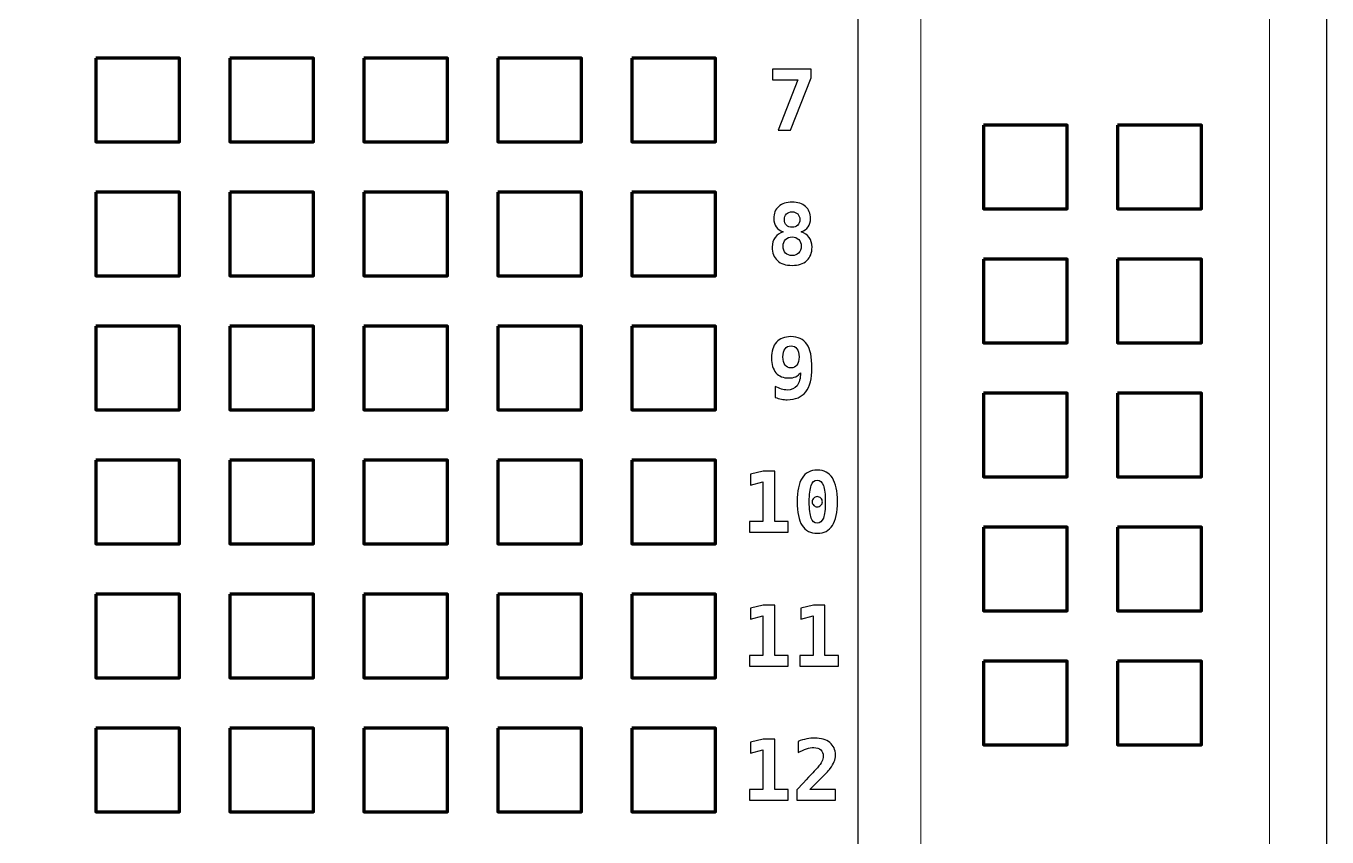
# Model space of a CAD drawing. Header units: centimetres. Extents: x -16.4 to -4.5, y -20.8 to -8.9.
# Drawn here: x -10.331 to -7.865, y -14.398 to -12.86 of the extents above; entities that cross this region are included whole.
import ezdxf

# ---------------------------------------------------------------- set-up
doc = ezdxf.new("R2010")
doc.units = ezdxf.units.CM
doc.header["$MEASUREMENT"] = 0
doc.layers.add('Layer 1', color=7, linetype='Continuous')

msp = doc.modelspace()

# ---------------------------------------------------------------- linework, layer by layer
at = {"layer": 'Layer 1', "color": 250, "lineweight": 5}
msp.add_open_spline([(-12.24632, -10.9682), (-12.24632, -10.9682), (-8.75382, -10.9682), (-8.75382, -10.9682), (-8.75382, -10.9682), (-8.75382, -10.9682), (-8.75382, -19.3502), (-8.75382, -19.3502), (-8.75382, -19.3502), (-8.75382, -19.3502), (-12.24632, -19.3502), (-12.24632, -19.3502), (-12.24632, -19.3502), (-12.24632, -19.3502), (-12.24632, -10.9682), (-12.24632, -10.9682)], degree=3, knots=[0, 0, 0, 0, 0.25, 0.25, 0.25, 0.25, 0.5, 0.5, 0.5, 0.5, 0.75, 0.75, 0.75, 0.75, 1, 1, 1, 1], dxfattribs=at)
at = {"layer": 'Layer 1', "color": 250, "lineweight": 25}
msp.add_open_spline([(-8.75386, -10.9682), (-8.75386, -10.9682), (-7.86486, -10.9682), (-7.86486, -10.9682), (-7.86486, -10.9682), (-7.86486, -10.9682), (-7.86486, -19.3502), (-7.86486, -19.3502), (-7.86486, -19.3502), (-7.86486, -19.3502), (-8.75386, -19.3502), (-8.75386, -19.3502), (-8.75386, -19.3502), (-8.75386, -19.3502), (-8.75386, -10.9682), (-8.75386, -10.9682)], degree=3, knots=[0, 0, 0, 0, 0.25, 0.25, 0.25, 0.25, 0.5, 0.5, 0.5, 0.5, 0.75, 0.75, 0.75, 0.75, 1, 1, 1, 1], dxfattribs=at)
at = {"layer": 'Layer 1', "color": 1, "lineweight": 20}
msp.add_open_spline([(-8.63448, -11.39342), (-8.63448, -11.39342), (-8.63448, -18.92579), (-8.63448, -18.92579)], degree=3, dxfattribs=at)
at = {"layer": 'Layer 1', "color": 186, "lineweight": 20}
msp.add_open_spline([(-7.97408, -11.39342), (-7.97408, -11.39342), (-7.97408, -18.92579), (-7.97408, -18.92579)], degree=3, dxfattribs=at)
at = {"layer": 'Layer 1', "color": 250, "lineweight": 158}
for points in [[(-10.19844, -12.92123), (-10.19844, -12.92123), (-10.03969, -12.92123), (-10.03969, -12.92123), (-10.03969, -12.92123), (-10.03969, -12.92123), (-10.03969, -13.07998), (-10.03969, -13.07998), (-10.03969, -13.07998), (-10.03969, -13.07998), (-10.19844, -13.07998), (-10.19844, -13.07998), (-10.19844, -13.07998), (-10.19844, -13.07998), (-10.19844, -12.92123), (-10.19844, -12.92123)], [(-9.94444, -12.92123), (-9.94444, -12.92123), (-9.78569, -12.92123), (-9.78569, -12.92123), (-9.78569, -12.92123), (-9.78569, -12.92123), (-9.78569, -13.07998), (-9.78569, -13.07998), (-9.78569, -13.07998), (-9.78569, -13.07998), (-9.94444, -13.07998), (-9.94444, -13.07998), (-9.94444, -13.07998), (-9.94444, -13.07998), (-9.94444, -12.92123), (-9.94444, -12.92123)], [(-9.69044, -12.92123), (-9.69044, -12.92123), (-9.53169, -12.92123), (-9.53169, -12.92123), (-9.53169, -12.92123), (-9.53169, -12.92123), (-9.53169, -13.07998), (-9.53169, -13.07998), (-9.53169, -13.07998), (-9.53169, -13.07998), (-9.69044, -13.07998), (-9.69044, -13.07998), (-9.69044, -13.07998), (-9.69044, -13.07998), (-9.69044, -12.92123), (-9.69044, -12.92123)], [(-9.43644, -12.92123), (-9.43644, -12.92123), (-9.27769, -12.92123), (-9.27769, -12.92123), (-9.27769, -12.92123), (-9.27769, -12.92123), (-9.27769, -13.07998), (-9.27769, -13.07998), (-9.27769, -13.07998), (-9.27769, -13.07998), (-9.43644, -13.07998), (-9.43644, -13.07998), (-9.43644, -13.07998), (-9.43644, -13.07998), (-9.43644, -12.92123), (-9.43644, -12.92123)], [(-9.18244, -12.92123), (-9.18244, -12.92123), (-9.02369, -12.92123), (-9.02369, -12.92123), (-9.02369, -12.92123), (-9.02369, -12.92123), (-9.02369, -13.07998), (-9.02369, -13.07998), (-9.02369, -13.07998), (-9.02369, -13.07998), (-9.18244, -13.07998), (-9.18244, -13.07998), (-9.18244, -13.07998), (-9.18244, -13.07998), (-9.18244, -12.92123), (-9.18244, -12.92123)], [(-8.51573, -13.04823), (-8.51573, -13.04823), (-8.35698, -13.04823), (-8.35698, -13.04823), (-8.35698, -13.04823), (-8.35698, -13.04823), (-8.35698, -13.20698), (-8.35698, -13.20698), (-8.35698, -13.20698), (-8.35698, -13.20698), (-8.51573, -13.20698), (-8.51573, -13.20698), (-8.51573, -13.20698), (-8.51573, -13.20698), (-8.51573, -13.04823), (-8.51573, -13.04823)], [(-8.26173, -13.04823), (-8.26173, -13.04823), (-8.10298, -13.04823), (-8.10298, -13.04823), (-8.10298, -13.04823), (-8.10298, -13.04823), (-8.10298, -13.20698), (-8.10298, -13.20698), (-8.10298, -13.20698), (-8.10298, -13.20698), (-8.26173, -13.20698), (-8.26173, -13.20698), (-8.26173, -13.20698), (-8.26173, -13.20698), (-8.26173, -13.04823), (-8.26173, -13.04823)], [(-10.19844, -13.17523), (-10.19844, -13.17523), (-10.03969, -13.17523), (-10.03969, -13.17523), (-10.03969, -13.17523), (-10.03969, -13.17523), (-10.03969, -13.33398), (-10.03969, -13.33398), (-10.03969, -13.33398), (-10.03969, -13.33398), (-10.19844, -13.33398), (-10.19844, -13.33398), (-10.19844, -13.33398), (-10.19844, -13.33398), (-10.19844, -13.17523), (-10.19844, -13.17523)], [(-9.94444, -13.17523), (-9.94444, -13.17523), (-9.78569, -13.17523), (-9.78569, -13.17523), (-9.78569, -13.17523), (-9.78569, -13.17523), (-9.78569, -13.33398), (-9.78569, -13.33398), (-9.78569, -13.33398), (-9.78569, -13.33398), (-9.94444, -13.33398), (-9.94444, -13.33398), (-9.94444, -13.33398), (-9.94444, -13.33398), (-9.94444, -13.17523), (-9.94444, -13.17523)], [(-9.69044, -13.17523), (-9.69044, -13.17523), (-9.53169, -13.17523), (-9.53169, -13.17523), (-9.53169, -13.17523), (-9.53169, -13.17523), (-9.53169, -13.33398), (-9.53169, -13.33398), (-9.53169, -13.33398), (-9.53169, -13.33398), (-9.69044, -13.33398), (-9.69044, -13.33398), (-9.69044, -13.33398), (-9.69044, -13.33398), (-9.69044, -13.17523), (-9.69044, -13.17523)], [(-9.43644, -13.17523), (-9.43644, -13.17523), (-9.27769, -13.17523), (-9.27769, -13.17523), (-9.27769, -13.17523), (-9.27769, -13.17523), (-9.27769, -13.33398), (-9.27769, -13.33398), (-9.27769, -13.33398), (-9.27769, -13.33398), (-9.43644, -13.33398), (-9.43644, -13.33398), (-9.43644, -13.33398), (-9.43644, -13.33398), (-9.43644, -13.17523), (-9.43644, -13.17523)], [(-9.18244, -13.17523), (-9.18244, -13.17523), (-9.02369, -13.17523), (-9.02369, -13.17523), (-9.02369, -13.17523), (-9.02369, -13.17523), (-9.02369, -13.33398), (-9.02369, -13.33398), (-9.02369, -13.33398), (-9.02369, -13.33398), (-9.18244, -13.33398), (-9.18244, -13.33398), (-9.18244, -13.33398), (-9.18244, -13.33398), (-9.18244, -13.17523), (-9.18244, -13.17523)], [(-8.51573, -13.30223), (-8.51573, -13.30223), (-8.35698, -13.30223), (-8.35698, -13.30223), (-8.35698, -13.30223), (-8.35698, -13.30223), (-8.35698, -13.46098), (-8.35698, -13.46098), (-8.35698, -13.46098), (-8.35698, -13.46098), (-8.51573, -13.46098), (-8.51573, -13.46098), (-8.51573, -13.46098), (-8.51573, -13.46098), (-8.51573, -13.30223), (-8.51573, -13.30223)], [(-8.26173, -13.30223), (-8.26173, -13.30223), (-8.10298, -13.30223), (-8.10298, -13.30223), (-8.10298, -13.30223), (-8.10298, -13.30223), (-8.10298, -13.46098), (-8.10298, -13.46098), (-8.10298, -13.46098), (-8.10298, -13.46098), (-8.26173, -13.46098), (-8.26173, -13.46098), (-8.26173, -13.46098), (-8.26173, -13.46098), (-8.26173, -13.30223), (-8.26173, -13.30223)], [(-10.19844, -13.42923), (-10.19844, -13.42923), (-10.03969, -13.42923), (-10.03969, -13.42923), (-10.03969, -13.42923), (-10.03969, -13.42923), (-10.03969, -13.58798), (-10.03969, -13.58798), (-10.03969, -13.58798), (-10.03969, -13.58798), (-10.19844, -13.58798), (-10.19844, -13.58798), (-10.19844, -13.58798), (-10.19844, -13.58798), (-10.19844, -13.42923), (-10.19844, -13.42923)], [(-9.94444, -13.42923), (-9.94444, -13.42923), (-9.78569, -13.42923), (-9.78569, -13.42923), (-9.78569, -13.42923), (-9.78569, -13.42923), (-9.78569, -13.58798), (-9.78569, -13.58798), (-9.78569, -13.58798), (-9.78569, -13.58798), (-9.94444, -13.58798), (-9.94444, -13.58798), (-9.94444, -13.58798), (-9.94444, -13.58798), (-9.94444, -13.42923), (-9.94444, -13.42923)], [(-9.69044, -13.42923), (-9.69044, -13.42923), (-9.53169, -13.42923), (-9.53169, -13.42923), (-9.53169, -13.42923), (-9.53169, -13.42923), (-9.53169, -13.58798), (-9.53169, -13.58798), (-9.53169, -13.58798), (-9.53169, -13.58798), (-9.69044, -13.58798), (-9.69044, -13.58798), (-9.69044, -13.58798), (-9.69044, -13.58798), (-9.69044, -13.42923), (-9.69044, -13.42923)], [(-9.43644, -13.42923), (-9.43644, -13.42923), (-9.27769, -13.42923), (-9.27769, -13.42923), (-9.27769, -13.42923), (-9.27769, -13.42923), (-9.27769, -13.58798), (-9.27769, -13.58798), (-9.27769, -13.58798), (-9.27769, -13.58798), (-9.43644, -13.58798), (-9.43644, -13.58798), (-9.43644, -13.58798), (-9.43644, -13.58798), (-9.43644, -13.42923), (-9.43644, -13.42923)], [(-9.18244, -13.42923), (-9.18244, -13.42923), (-9.02369, -13.42923), (-9.02369, -13.42923), (-9.02369, -13.42923), (-9.02369, -13.42923), (-9.02369, -13.58798), (-9.02369, -13.58798), (-9.02369, -13.58798), (-9.02369, -13.58798), (-9.18244, -13.58798), (-9.18244, -13.58798), (-9.18244, -13.58798), (-9.18244, -13.58798), (-9.18244, -13.42923), (-9.18244, -13.42923)], [(-8.51573, -13.55623), (-8.51573, -13.55623), (-8.35698, -13.55623), (-8.35698, -13.55623), (-8.35698, -13.55623), (-8.35698, -13.55623), (-8.35698, -13.71498), (-8.35698, -13.71498), (-8.35698, -13.71498), (-8.35698, -13.71498), (-8.51573, -13.71498), (-8.51573, -13.71498), (-8.51573, -13.71498), (-8.51573, -13.71498), (-8.51573, -13.55623), (-8.51573, -13.55623)], [(-8.26173, -13.55623), (-8.26173, -13.55623), (-8.10298, -13.55623), (-8.10298, -13.55623), (-8.10298, -13.55623), (-8.10298, -13.55623), (-8.10298, -13.71498), (-8.10298, -13.71498), (-8.10298, -13.71498), (-8.10298, -13.71498), (-8.26173, -13.71498), (-8.26173, -13.71498), (-8.26173, -13.71498), (-8.26173, -13.71498), (-8.26173, -13.55623), (-8.26173, -13.55623)], [(-10.19844, -13.68323), (-10.19844, -13.68323), (-10.03969, -13.68323), (-10.03969, -13.68323), (-10.03969, -13.68323), (-10.03969, -13.68323), (-10.03969, -13.84198), (-10.03969, -13.84198), (-10.03969, -13.84198), (-10.03969, -13.84198), (-10.19844, -13.84198), (-10.19844, -13.84198), (-10.19844, -13.84198), (-10.19844, -13.84198), (-10.19844, -13.68323), (-10.19844, -13.68323)], [(-9.94444, -13.68323), (-9.94444, -13.68323), (-9.78569, -13.68323), (-9.78569, -13.68323), (-9.78569, -13.68323), (-9.78569, -13.68323), (-9.78569, -13.84198), (-9.78569, -13.84198), (-9.78569, -13.84198), (-9.78569, -13.84198), (-9.94444, -13.84198), (-9.94444, -13.84198), (-9.94444, -13.84198), (-9.94444, -13.84198), (-9.94444, -13.68323), (-9.94444, -13.68323)], [(-9.69044, -13.68323), (-9.69044, -13.68323), (-9.53169, -13.68323), (-9.53169, -13.68323), (-9.53169, -13.68323), (-9.53169, -13.68323), (-9.53169, -13.84198), (-9.53169, -13.84198), (-9.53169, -13.84198), (-9.53169, -13.84198), (-9.69044, -13.84198), (-9.69044, -13.84198), (-9.69044, -13.84198), (-9.69044, -13.84198), (-9.69044, -13.68323), (-9.69044, -13.68323)], [(-9.43644, -13.68323), (-9.43644, -13.68323), (-9.27769, -13.68323), (-9.27769, -13.68323), (-9.27769, -13.68323), (-9.27769, -13.68323), (-9.27769, -13.84198), (-9.27769, -13.84198), (-9.27769, -13.84198), (-9.27769, -13.84198), (-9.43644, -13.84198), (-9.43644, -13.84198), (-9.43644, -13.84198), (-9.43644, -13.84198), (-9.43644, -13.68323), (-9.43644, -13.68323)], [(-9.18244, -13.68323), (-9.18244, -13.68323), (-9.02369, -13.68323), (-9.02369, -13.68323), (-9.02369, -13.68323), (-9.02369, -13.68323), (-9.02369, -13.84198), (-9.02369, -13.84198), (-9.02369, -13.84198), (-9.02369, -13.84198), (-9.18244, -13.84198), (-9.18244, -13.84198), (-9.18244, -13.84198), (-9.18244, -13.84198), (-9.18244, -13.68323), (-9.18244, -13.68323)], [(-8.51573, -13.81023), (-8.51573, -13.81023), (-8.35698, -13.81023), (-8.35698, -13.81023), (-8.35698, -13.81023), (-8.35698, -13.81023), (-8.35698, -13.96898), (-8.35698, -13.96898), (-8.35698, -13.96898), (-8.35698, -13.96898), (-8.51573, -13.96898), (-8.51573, -13.96898), (-8.51573, -13.96898), (-8.51573, -13.96898), (-8.51573, -13.81023), (-8.51573, -13.81023)], [(-8.26173, -13.81023), (-8.26173, -13.81023), (-8.10298, -13.81023), (-8.10298, -13.81023), (-8.10298, -13.81023), (-8.10298, -13.81023), (-8.10298, -13.96898), (-8.10298, -13.96898), (-8.10298, -13.96898), (-8.10298, -13.96898), (-8.26173, -13.96898), (-8.26173, -13.96898), (-8.26173, -13.96898), (-8.26173, -13.96898), (-8.26173, -13.81023), (-8.26173, -13.81023)], [(-10.19844, -13.93723), (-10.19844, -13.93723), (-10.03969, -13.93723), (-10.03969, -13.93723), (-10.03969, -13.93723), (-10.03969, -13.93723), (-10.03969, -14.09598), (-10.03969, -14.09598), (-10.03969, -14.09598), (-10.03969, -14.09598), (-10.19844, -14.09598), (-10.19844, -14.09598), (-10.19844, -14.09598), (-10.19844, -14.09598), (-10.19844, -13.93723), (-10.19844, -13.93723)], [(-9.94444, -13.93723), (-9.94444, -13.93723), (-9.78569, -13.93723), (-9.78569, -13.93723), (-9.78569, -13.93723), (-9.78569, -13.93723), (-9.78569, -14.09598), (-9.78569, -14.09598), (-9.78569, -14.09598), (-9.78569, -14.09598), (-9.94444, -14.09598), (-9.94444, -14.09598), (-9.94444, -14.09598), (-9.94444, -14.09598), (-9.94444, -13.93723), (-9.94444, -13.93723)], [(-9.69044, -13.93723), (-9.69044, -13.93723), (-9.53169, -13.93723), (-9.53169, -13.93723), (-9.53169, -13.93723), (-9.53169, -13.93723), (-9.53169, -14.09598), (-9.53169, -14.09598), (-9.53169, -14.09598), (-9.53169, -14.09598), (-9.69044, -14.09598), (-9.69044, -14.09598), (-9.69044, -14.09598), (-9.69044, -14.09598), (-9.69044, -13.93723), (-9.69044, -13.93723)], [(-9.43644, -13.93723), (-9.43644, -13.93723), (-9.27769, -13.93723), (-9.27769, -13.93723), (-9.27769, -13.93723), (-9.27769, -13.93723), (-9.27769, -14.09598), (-9.27769, -14.09598), (-9.27769, -14.09598), (-9.27769, -14.09598), (-9.43644, -14.09598), (-9.43644, -14.09598), (-9.43644, -14.09598), (-9.43644, -14.09598), (-9.43644, -13.93723), (-9.43644, -13.93723)], [(-9.18244, -13.93723), (-9.18244, -13.93723), (-9.02369, -13.93723), (-9.02369, -13.93723), (-9.02369, -13.93723), (-9.02369, -13.93723), (-9.02369, -14.09598), (-9.02369, -14.09598), (-9.02369, -14.09598), (-9.02369, -14.09598), (-9.18244, -14.09598), (-9.18244, -14.09598), (-9.18244, -14.09598), (-9.18244, -14.09598), (-9.18244, -13.93723), (-9.18244, -13.93723)], [(-8.51573, -14.06423), (-8.51573, -14.06423), (-8.35698, -14.06423), (-8.35698, -14.06423), (-8.35698, -14.06423), (-8.35698, -14.06423), (-8.35698, -14.22298), (-8.35698, -14.22298), (-8.35698, -14.22298), (-8.35698, -14.22298), (-8.51573, -14.22298), (-8.51573, -14.22298), (-8.51573, -14.22298), (-8.51573, -14.22298), (-8.51573, -14.06423), (-8.51573, -14.06423)], [(-8.26173, -14.06423), (-8.26173, -14.06423), (-8.10298, -14.06423), (-8.10298, -14.06423), (-8.10298, -14.06423), (-8.10298, -14.06423), (-8.10298, -14.22298), (-8.10298, -14.22298), (-8.10298, -14.22298), (-8.10298, -14.22298), (-8.26173, -14.22298), (-8.26173, -14.22298), (-8.26173, -14.22298), (-8.26173, -14.22298), (-8.26173, -14.06423), (-8.26173, -14.06423)], [(-10.19844, -14.19123), (-10.19844, -14.19123), (-10.03969, -14.19123), (-10.03969, -14.19123), (-10.03969, -14.19123), (-10.03969, -14.19123), (-10.03969, -14.34998), (-10.03969, -14.34998), (-10.03969, -14.34998), (-10.03969, -14.34998), (-10.19844, -14.34998), (-10.19844, -14.34998), (-10.19844, -14.34998), (-10.19844, -14.34998), (-10.19844, -14.19123), (-10.19844, -14.19123)], [(-9.94444, -14.19123), (-9.94444, -14.19123), (-9.78569, -14.19123), (-9.78569, -14.19123), (-9.78569, -14.19123), (-9.78569, -14.19123), (-9.78569, -14.34998), (-9.78569, -14.34998), (-9.78569, -14.34998), (-9.78569, -14.34998), (-9.94444, -14.34998), (-9.94444, -14.34998), (-9.94444, -14.34998), (-9.94444, -14.34998), (-9.94444, -14.19123), (-9.94444, -14.19123)], [(-9.69044, -14.19123), (-9.69044, -14.19123), (-9.53169, -14.19123), (-9.53169, -14.19123), (-9.53169, -14.19123), (-9.53169, -14.19123), (-9.53169, -14.34998), (-9.53169, -14.34998), (-9.53169, -14.34998), (-9.53169, -14.34998), (-9.69044, -14.34998), (-9.69044, -14.34998), (-9.69044, -14.34998), (-9.69044, -14.34998), (-9.69044, -14.19123), (-9.69044, -14.19123)], [(-9.43644, -14.19123), (-9.43644, -14.19123), (-9.27769, -14.19123), (-9.27769, -14.19123), (-9.27769, -14.19123), (-9.27769, -14.19123), (-9.27769, -14.34998), (-9.27769, -14.34998), (-9.27769, -14.34998), (-9.27769, -14.34998), (-9.43644, -14.34998), (-9.43644, -14.34998), (-9.43644, -14.34998), (-9.43644, -14.34998), (-9.43644, -14.19123), (-9.43644, -14.19123)], [(-9.18244, -14.19123), (-9.18244, -14.19123), (-9.02369, -14.19123), (-9.02369, -14.19123), (-9.02369, -14.19123), (-9.02369, -14.19123), (-9.02369, -14.34998), (-9.02369, -14.34998), (-9.02369, -14.34998), (-9.02369, -14.34998), (-9.18244, -14.34998), (-9.18244, -14.34998), (-9.18244, -14.34998), (-9.18244, -14.34998), (-9.18244, -14.19123), (-9.18244, -14.19123)]]:
    msp.add_open_spline(points, degree=3, knots=[0, 0, 0, 0, 0.25, 0.25, 0.25, 0.25, 0.5, 0.5, 0.5, 0.5, 0.75, 0.75, 0.75, 0.75, 1, 1, 1, 1], dxfattribs=at)
at = {"layer": 'Layer 1'}
for points, knots in [([(-8.91579, -12.94222), (-8.91579, -12.94222), (-8.84276, -12.94222), (-8.84276, -12.94222), (-8.84276, -12.94222), (-8.84276, -12.94222), (-8.84276, -12.95839), (-8.84276, -12.95839), (-8.84276, -12.95839), (-8.84276, -12.95839), (-8.88192, -13.05774), (-8.88192, -13.05774), (-8.88192, -13.05774), (-8.88192, -13.05774), (-8.9052, -13.05774), (-8.9052, -13.05774), (-8.9052, -13.05774), (-8.9052, -13.05774), (-8.8676, -12.96235), (-8.8676, -12.96235), (-8.8676, -12.96235), (-8.8676, -12.96235), (-8.91579, -12.96235), (-8.91579, -12.96235), (-8.91579, -12.96235), (-8.91579, -12.96235), (-8.91579, -12.94222), (-8.91579, -12.94222)], [0, 0, 0, 0, 0.1428571, 0.1428571, 0.1428571, 0.1428571, 0.2857143, 0.2857143, 0.2857143, 0.2857143, 0.4285714, 0.4285714, 0.4285714, 0.4285714, 0.5714286, 0.5714286, 0.5714286, 0.5714286, 0.7142857, 0.7142857, 0.7142857, 0.7142857, 0.8571429, 0.8571429, 0.8571429, 0.8571429, 1, 1, 1, 1]), ([(-8.89555, -13.25052), (-8.90137, -13.24851), (-8.90581, -13.24535), (-8.90885, -13.24104), (-8.90885, -13.24104), (-8.91188, -13.23674), (-8.91341, -13.23148), (-8.91341, -13.22522), (-8.91341, -13.22522), (-8.91341, -13.21563), (-8.9103, -13.20805), (-8.90404, -13.20248), (-8.90404, -13.20248), (-8.89782, -13.19691), (-8.88934, -13.19414), (-8.87859, -13.19414), (-8.87859, -13.19414), (-8.86781, -13.19414), (-8.85931, -13.19691), (-8.85308, -13.20248), (-8.85308, -13.20248), (-8.84683, -13.20805), (-8.84371, -13.21563), (-8.84371, -13.22522), (-8.84371, -13.22522), (-8.84371, -13.23143), (-8.84522, -13.23666), (-8.8482, -13.24096), (-8.8482, -13.24096), (-8.85118, -13.24527), (-8.85553, -13.24846), (-8.86126, -13.25052), (-8.86126, -13.25052), (-8.85487, -13.25248), (-8.84988, -13.25599), (-8.84627, -13.26106), (-8.84627, -13.26106), (-8.84266, -13.2661), (-8.84086, -13.27218), (-8.84086, -13.27923), (-8.84086, -13.27923), (-8.84086, -13.29032), (-8.84413, -13.2989), (-8.85067, -13.30493), (-8.85067, -13.30493), (-8.85722, -13.31097), (-8.86655, -13.31398), (-8.87859, -13.31398), (-8.87859, -13.31398), (-8.89061, -13.31398), (-8.8999, -13.31097), (-8.90644, -13.30493), (-8.90644, -13.30493), (-8.91299, -13.2989), (-8.91627, -13.29032), (-8.91627, -13.27923), (-8.91627, -13.27923), (-8.91627, -13.27213), (-8.91444, -13.26602), (-8.91077, -13.26098), (-8.91077, -13.26098), (-8.9071, -13.25591), (-8.90203, -13.25242), (-8.89555, -13.25052)], [0, 0, 0, 0, 0.0625, 0.0625, 0.0625, 0.0625, 0.125, 0.125, 0.125, 0.125, 0.1875, 0.1875, 0.1875, 0.1875, 0.25, 0.25, 0.25, 0.25, 0.3125, 0.3125, 0.3125, 0.3125, 0.375, 0.375, 0.375, 0.375, 0.4375, 0.4375, 0.4375, 0.4375, 0.5, 0.5, 0.5, 0.5, 0.5625, 0.5625, 0.5625, 0.5625, 0.625, 0.625, 0.625, 0.625, 0.6875, 0.6875, 0.6875, 0.6875, 0.75, 0.75, 0.75, 0.75, 0.8125, 0.8125, 0.8125, 0.8125, 0.875, 0.875, 0.875, 0.875, 0.9375, 0.9375, 0.9375, 0.9375, 1, 1, 1, 1]), ([(-8.89314, -13.2271), (-8.89314, -13.23161), (-8.89185, -13.23523), (-8.88923, -13.23787), (-8.88923, -13.23787), (-8.88665, -13.24054), (-8.88308, -13.24186), (-8.87859, -13.24186), (-8.87859, -13.24186), (-8.87407, -13.24186), (-8.87048, -13.24054), (-8.86789, -13.23787), (-8.86789, -13.23787), (-8.86528, -13.23523), (-8.86399, -13.23161), (-8.86399, -13.2271), (-8.86399, -13.2271), (-8.86399, -13.22261), (-8.86528, -13.21907), (-8.86789, -13.21645), (-8.86789, -13.21645), (-8.87048, -13.21384), (-8.87407, -13.21254), (-8.87859, -13.21254), (-8.87859, -13.21254), (-8.88303, -13.21254), (-8.88657, -13.21386), (-8.88921, -13.21648), (-8.88921, -13.21648), (-8.89182, -13.21912), (-8.89314, -13.22266), (-8.89314, -13.2271)], [0, 0, 0, 0, 0.125, 0.125, 0.125, 0.125, 0.25, 0.25, 0.25, 0.25, 0.375, 0.375, 0.375, 0.375, 0.5, 0.5, 0.5, 0.5, 0.625, 0.625, 0.625, 0.625, 0.75, 0.75, 0.75, 0.75, 0.875, 0.875, 0.875, 0.875, 1, 1, 1, 1]), ([(-8.87859, -13.26019), (-8.88371, -13.26019), (-8.88783, -13.2618), (-8.89098, -13.26502), (-8.89098, -13.26502), (-8.89412, -13.26824), (-8.8957, -13.27252), (-8.8957, -13.27786), (-8.8957, -13.27786), (-8.8957, -13.28316), (-8.89412, -13.28744), (-8.89098, -13.29069), (-8.89098, -13.29069), (-8.88783, -13.29394), (-8.88371, -13.29558), (-8.87859, -13.29558), (-8.87859, -13.29558), (-8.87349, -13.29558), (-8.86935, -13.29391), (-8.86618, -13.29061), (-8.86618, -13.29061), (-8.86301, -13.28731), (-8.86142, -13.28306), (-8.86142, -13.27786), (-8.86142, -13.27786), (-8.86142, -13.27252), (-8.86301, -13.26824), (-8.86615, -13.26502), (-8.86615, -13.26502), (-8.86929, -13.2618), (-8.87344, -13.26019), (-8.87859, -13.26019)], [0, 0, 0, 0, 0.125, 0.125, 0.125, 0.125, 0.25, 0.25, 0.25, 0.25, 0.375, 0.375, 0.375, 0.375, 0.5, 0.5, 0.5, 0.5, 0.625, 0.625, 0.625, 0.625, 0.75, 0.75, 0.75, 0.75, 0.875, 0.875, 0.875, 0.875, 1, 1, 1, 1]), ([(-8.91054, -13.56418), (-8.91054, -13.56418), (-8.91054, -13.54337), (-8.91054, -13.54337), (-8.91054, -13.54337), (-8.90647, -13.54575), (-8.90256, -13.54749), (-8.89882, -13.54863), (-8.89882, -13.54863), (-8.8951, -13.54976), (-8.8915, -13.55034), (-8.88804, -13.55034), (-8.88804, -13.55034), (-8.87986, -13.55034), (-8.8736, -13.5476), (-8.86929, -13.5421), (-8.86929, -13.5421), (-8.86499, -13.53661), (-8.86272, -13.5284), (-8.86245, -13.51746), (-8.86245, -13.51746), (-8.86488, -13.52082), (-8.86797, -13.52333), (-8.87172, -13.52502), (-8.87172, -13.52502), (-8.8755, -13.52668), (-8.87996, -13.52752), (-8.88511, -13.52752), (-8.88511, -13.52752), (-8.89549, -13.52752), (-8.90348, -13.52422), (-8.90916, -13.51765), (-8.90916, -13.51765), (-8.91484, -13.51107), (-8.91767, -13.50175), (-8.91767, -13.48968), (-8.91767, -13.48968), (-8.91767, -13.47679), (-8.9145, -13.46681), (-8.90816, -13.45973), (-8.90816, -13.45973), (-8.90179, -13.45268), (-8.89285, -13.44914), (-8.88123, -13.44914), (-8.88123, -13.44914), (-8.86715, -13.44914), (-8.85693, -13.45384), (-8.85057, -13.46327), (-8.85057, -13.46327), (-8.84421, -13.47267), (-8.84102, -13.48788), (-8.84102, -13.50888), (-8.84102, -13.50888), (-8.84102, -13.52882), (-8.8449, -13.54379), (-8.85268, -13.55378), (-8.85268, -13.55378), (-8.86047, -13.56376), (-8.87215, -13.56875), (-8.88773, -13.56875), (-8.88773, -13.56875), (-8.89135, -13.56875), (-8.89507, -13.56835), (-8.8989, -13.56759), (-8.8989, -13.56759), (-8.90275, -13.56682), (-8.90663, -13.56569), (-8.91054, -13.56418)], [0, 0, 0, 0, 0.0588235, 0.0588235, 0.0588235, 0.0588235, 0.1176471, 0.1176471, 0.1176471, 0.1176471, 0.1764706, 0.1764706, 0.1764706, 0.1764706, 0.2352941, 0.2352941, 0.2352941, 0.2352941, 0.2941176, 0.2941176, 0.2941176, 0.2941176, 0.3529412, 0.3529412, 0.3529412, 0.3529412, 0.4117647, 0.4117647, 0.4117647, 0.4117647, 0.4705882, 0.4705882, 0.4705882, 0.4705882, 0.5294118, 0.5294118, 0.5294118, 0.5294118, 0.5882353, 0.5882353, 0.5882353, 0.5882353, 0.6470588, 0.6470588, 0.6470588, 0.6470588, 0.7058824, 0.7058824, 0.7058824, 0.7058824, 0.7647059, 0.7647059, 0.7647059, 0.7647059, 0.8235294, 0.8235294, 0.8235294, 0.8235294, 0.8823529, 0.8823529, 0.8823529, 0.8823529, 0.9411765, 0.9411765, 0.9411765, 0.9411765, 1, 1, 1, 1]), ([(-8.88062, -13.5084), (-8.87574, -13.5084), (-8.87199, -13.50661), (-8.86937, -13.50302), (-8.86937, -13.50302), (-8.86676, -13.49945), (-8.86546, -13.49425), (-8.86546, -13.48743), (-8.86546, -13.48743), (-8.86546, -13.48067), (-8.86676, -13.4755), (-8.86937, -13.47193), (-8.86937, -13.47193), (-8.87199, -13.46834), (-8.87574, -13.46654), (-8.88062, -13.46654), (-8.88062, -13.46654), (-8.88559, -13.46654), (-8.88939, -13.46834), (-8.89203, -13.47193), (-8.89203, -13.47193), (-8.8947, -13.4755), (-8.89602, -13.48067), (-8.89602, -13.48743), (-8.89602, -13.48743), (-8.89602, -13.4942), (-8.8947, -13.49937), (-8.89203, -13.50299), (-8.89203, -13.50299), (-8.88939, -13.50661), (-8.88559, -13.5084), (-8.88062, -13.5084)], [0, 0, 0, 0, 0.125, 0.125, 0.125, 0.125, 0.25, 0.25, 0.25, 0.25, 0.375, 0.375, 0.375, 0.375, 0.5, 0.5, 0.5, 0.5, 0.625, 0.625, 0.625, 0.625, 0.75, 0.75, 0.75, 0.75, 0.875, 0.875, 0.875, 0.875, 1, 1, 1, 1]), ([(-8.95938, -13.79962), (-8.95938, -13.79962), (-8.93385, -13.79962), (-8.93385, -13.79962), (-8.93385, -13.79962), (-8.93385, -13.79962), (-8.93385, -13.72464), (-8.93385, -13.72464), (-8.93385, -13.72464), (-8.93385, -13.72464), (-8.95758, -13.73053), (-8.95758, -13.73053), (-8.95758, -13.73053), (-8.95758, -13.73053), (-8.95758, -13.70995), (-8.95758, -13.70995), (-8.95758, -13.70995), (-8.95758, -13.70995), (-8.93369, -13.70422), (-8.93369, -13.70422), (-8.93369, -13.70422), (-8.93369, -13.70422), (-8.91164, -13.70422), (-8.91164, -13.70422), (-8.91164, -13.70422), (-8.91164, -13.70422), (-8.91164, -13.79962), (-8.91164, -13.79962), (-8.91164, -13.79962), (-8.91164, -13.79962), (-8.88611, -13.79962), (-8.88611, -13.79962), (-8.88611, -13.79962), (-8.88611, -13.79962), (-8.88611, -13.81974), (-8.88611, -13.81974), (-8.88611, -13.81974), (-8.88611, -13.81974), (-8.95938, -13.81974), (-8.95938, -13.81974), (-8.95938, -13.81974), (-8.95938, -13.81974), (-8.95938, -13.79962), (-8.95938, -13.79962)], [0, 0, 0, 0, 0.0909091, 0.0909091, 0.0909091, 0.0909091, 0.1818182, 0.1818182, 0.1818182, 0.1818182, 0.2727273, 0.2727273, 0.2727273, 0.2727273, 0.3636364, 0.3636364, 0.3636364, 0.3636364, 0.4545455, 0.4545455, 0.4545455, 0.4545455, 0.5454545, 0.5454545, 0.5454545, 0.5454545, 0.6363636, 0.6363636, 0.6363636, 0.6363636, 0.7272727, 0.7272727, 0.7272727, 0.7272727, 0.8181818, 0.8181818, 0.8181818, 0.8181818, 0.9090909, 0.9090909, 0.9090909, 0.9090909, 1, 1, 1, 1]), ([(-8.86905, -13.76209), (-8.86905, -13.74209), (-8.86588, -13.72709), (-8.85954, -13.71711), (-8.85954, -13.71711), (-8.85318, -13.70713), (-8.84366, -13.70214), (-8.8309, -13.70214), (-8.8309, -13.70214), (-8.81812, -13.70214), (-8.80856, -13.7071), (-8.80219, -13.71706), (-8.80219, -13.71706), (-8.79586, -13.72701), (-8.79269, -13.74204), (-8.79269, -13.76209), (-8.79269, -13.76209), (-8.79269, -13.78211), (-8.79586, -13.79711), (-8.80219, -13.80706), (-8.80219, -13.80706), (-8.80856, -13.81702), (-8.81812, -13.82198), (-8.8309, -13.82198), (-8.8309, -13.82198), (-8.84366, -13.82198), (-8.85318, -13.81699), (-8.85954, -13.80701), (-8.85954, -13.80701), (-8.86588, -13.79703), (-8.86905, -13.78205), (-8.86905, -13.76209)], [0, 0, 0, 0, 0.125, 0.125, 0.125, 0.125, 0.25, 0.25, 0.25, 0.25, 0.375, 0.375, 0.375, 0.375, 0.5, 0.5, 0.5, 0.5, 0.625, 0.625, 0.625, 0.625, 0.75, 0.75, 0.75, 0.75, 0.875, 0.875, 0.875, 0.875, 1, 1, 1, 1]), ([(-8.8309, -13.72147), (-8.83618, -13.72147), (-8.84001, -13.72469), (-8.84244, -13.73113), (-8.84244, -13.73113), (-8.84487, -13.7376), (-8.84609, -13.7479), (-8.84609, -13.76209), (-8.84609, -13.76209), (-8.84609, -13.77624), (-8.84487, -13.78652), (-8.84244, -13.79299), (-8.84244, -13.79299), (-8.84001, -13.79943), (-8.83618, -13.80265), (-8.8309, -13.80265), (-8.8309, -13.80265), (-8.82559, -13.80265), (-8.82174, -13.79943), (-8.81931, -13.79299), (-8.81931, -13.79299), (-8.81688, -13.78652), (-8.81566, -13.77624), (-8.81566, -13.76209), (-8.81566, -13.76209), (-8.81566, -13.7479), (-8.81688, -13.7376), (-8.81931, -13.73113), (-8.81931, -13.73113), (-8.82174, -13.72469), (-8.82559, -13.72147), (-8.8309, -13.72147)], [0, 0, 0, 0, 0.125, 0.125, 0.125, 0.125, 0.25, 0.25, 0.25, 0.25, 0.375, 0.375, 0.375, 0.375, 0.5, 0.5, 0.5, 0.5, 0.625, 0.625, 0.625, 0.625, 0.75, 0.75, 0.75, 0.75, 0.875, 0.875, 0.875, 0.875, 1, 1, 1, 1]), ([(-8.84051, -13.76209), (-8.84051, -13.75937), (-8.83959, -13.75707), (-8.83771, -13.75522), (-8.83771, -13.75522), (-8.83587, -13.75335), (-8.83359, -13.75242), (-8.8309, -13.75242), (-8.8309, -13.75242), (-8.82818, -13.75242), (-8.82588, -13.75335), (-8.82403, -13.75522), (-8.82403, -13.75522), (-8.82216, -13.75707), (-8.82123, -13.75937), (-8.82123, -13.76209), (-8.82123, -13.76209), (-8.82123, -13.76478), (-8.82216, -13.76705), (-8.82403, -13.7689), (-8.82403, -13.7689), (-8.82588, -13.77078), (-8.82818, -13.7717), (-8.8309, -13.7717), (-8.8309, -13.7717), (-8.83359, -13.7717), (-8.83587, -13.77078), (-8.83771, -13.76895), (-8.83771, -13.76895), (-8.83959, -13.76713), (-8.84051, -13.76483), (-8.84051, -13.76209)], [0, 0, 0, 0, 0.125, 0.125, 0.125, 0.125, 0.25, 0.25, 0.25, 0.25, 0.375, 0.375, 0.375, 0.375, 0.5, 0.5, 0.5, 0.5, 0.625, 0.625, 0.625, 0.625, 0.75, 0.75, 0.75, 0.75, 0.875, 0.875, 0.875, 0.875, 1, 1, 1, 1]), ([(-8.95938, -14.05362), (-8.95938, -14.05362), (-8.93385, -14.05362), (-8.93385, -14.05362), (-8.93385, -14.05362), (-8.93385, -14.05362), (-8.93385, -13.97864), (-8.93385, -13.97864), (-8.93385, -13.97864), (-8.93385, -13.97864), (-8.95758, -13.98453), (-8.95758, -13.98453), (-8.95758, -13.98453), (-8.95758, -13.98453), (-8.95758, -13.96395), (-8.95758, -13.96395), (-8.95758, -13.96395), (-8.95758, -13.96395), (-8.93369, -13.95822), (-8.93369, -13.95822), (-8.93369, -13.95822), (-8.93369, -13.95822), (-8.91164, -13.95822), (-8.91164, -13.95822), (-8.91164, -13.95822), (-8.91164, -13.95822), (-8.91164, -14.05362), (-8.91164, -14.05362), (-8.91164, -14.05362), (-8.91164, -14.05362), (-8.88611, -14.05362), (-8.88611, -14.05362), (-8.88611, -14.05362), (-8.88611, -14.05362), (-8.88611, -14.07374), (-8.88611, -14.07374), (-8.88611, -14.07374), (-8.88611, -14.07374), (-8.95938, -14.07374), (-8.95938, -14.07374), (-8.95938, -14.07374), (-8.95938, -14.07374), (-8.95938, -14.05362), (-8.95938, -14.05362)], [0, 0, 0, 0, 0.0909091, 0.0909091, 0.0909091, 0.0909091, 0.1818182, 0.1818182, 0.1818182, 0.1818182, 0.2727273, 0.2727273, 0.2727273, 0.2727273, 0.3636364, 0.3636364, 0.3636364, 0.3636364, 0.4545455, 0.4545455, 0.4545455, 0.4545455, 0.5454545, 0.5454545, 0.5454545, 0.5454545, 0.6363636, 0.6363636, 0.6363636, 0.6363636, 0.7272727, 0.7272727, 0.7272727, 0.7272727, 0.8181818, 0.8181818, 0.8181818, 0.8181818, 0.9090909, 0.9090909, 0.9090909, 0.9090909, 1, 1, 1, 1]), ([(-8.86401, -14.05362), (-8.86401, -14.05362), (-8.83848, -14.05362), (-8.83848, -14.05362), (-8.83848, -14.05362), (-8.83848, -14.05362), (-8.83848, -13.97864), (-8.83848, -13.97864), (-8.83848, -13.97864), (-8.83848, -13.97864), (-8.86221, -13.98453), (-8.86221, -13.98453), (-8.86221, -13.98453), (-8.86221, -13.98453), (-8.86221, -13.96395), (-8.86221, -13.96395), (-8.86221, -13.96395), (-8.86221, -13.96395), (-8.83832, -13.95822), (-8.83832, -13.95822), (-8.83832, -13.95822), (-8.83832, -13.95822), (-8.81627, -13.95822), (-8.81627, -13.95822), (-8.81627, -13.95822), (-8.81627, -13.95822), (-8.81627, -14.05362), (-8.81627, -14.05362), (-8.81627, -14.05362), (-8.81627, -14.05362), (-8.79074, -14.05362), (-8.79074, -14.05362), (-8.79074, -14.05362), (-8.79074, -14.05362), (-8.79074, -14.07374), (-8.79074, -14.07374), (-8.79074, -14.07374), (-8.79074, -14.07374), (-8.86401, -14.07374), (-8.86401, -14.07374), (-8.86401, -14.07374), (-8.86401, -14.07374), (-8.86401, -14.05362), (-8.86401, -14.05362)], [0, 0, 0, 0, 0.0909091, 0.0909091, 0.0909091, 0.0909091, 0.1818182, 0.1818182, 0.1818182, 0.1818182, 0.2727273, 0.2727273, 0.2727273, 0.2727273, 0.3636364, 0.3636364, 0.3636364, 0.3636364, 0.4545455, 0.4545455, 0.4545455, 0.4545455, 0.5454545, 0.5454545, 0.5454545, 0.5454545, 0.6363636, 0.6363636, 0.6363636, 0.6363636, 0.7272727, 0.7272727, 0.7272727, 0.7272727, 0.8181818, 0.8181818, 0.8181818, 0.8181818, 0.9090909, 0.9090909, 0.9090909, 0.9090909, 1, 1, 1, 1]), ([(-8.95938, -14.30762), (-8.95938, -14.30762), (-8.93385, -14.30762), (-8.93385, -14.30762), (-8.93385, -14.30762), (-8.93385, -14.30762), (-8.93385, -14.23264), (-8.93385, -14.23264), (-8.93385, -14.23264), (-8.93385, -14.23264), (-8.95758, -14.23853), (-8.95758, -14.23853), (-8.95758, -14.23853), (-8.95758, -14.23853), (-8.95758, -14.21795), (-8.95758, -14.21795), (-8.95758, -14.21795), (-8.95758, -14.21795), (-8.93369, -14.21222), (-8.93369, -14.21222), (-8.93369, -14.21222), (-8.93369, -14.21222), (-8.91164, -14.21222), (-8.91164, -14.21222), (-8.91164, -14.21222), (-8.91164, -14.21222), (-8.91164, -14.30762), (-8.91164, -14.30762), (-8.91164, -14.30762), (-8.91164, -14.30762), (-8.88611, -14.30762), (-8.88611, -14.30762), (-8.88611, -14.30762), (-8.88611, -14.30762), (-8.88611, -14.32774), (-8.88611, -14.32774), (-8.88611, -14.32774), (-8.88611, -14.32774), (-8.95938, -14.32774), (-8.95938, -14.32774), (-8.95938, -14.32774), (-8.95938, -14.32774), (-8.95938, -14.30762), (-8.95938, -14.30762)], [0, 0, 0, 0, 0.0909091, 0.0909091, 0.0909091, 0.0909091, 0.1818182, 0.1818182, 0.1818182, 0.1818182, 0.2727273, 0.2727273, 0.2727273, 0.2727273, 0.3636364, 0.3636364, 0.3636364, 0.3636364, 0.4545455, 0.4545455, 0.4545455, 0.4545455, 0.5454545, 0.5454545, 0.5454545, 0.5454545, 0.6363636, 0.6363636, 0.6363636, 0.6363636, 0.7272727, 0.7272727, 0.7272727, 0.7272727, 0.8181818, 0.8181818, 0.8181818, 0.8181818, 0.9090909, 0.9090909, 0.9090909, 0.9090909, 1, 1, 1, 1]), ([(-8.845, -14.30762), (-8.845, -14.30762), (-8.79634, -14.30762), (-8.79634, -14.30762), (-8.79634, -14.30762), (-8.79634, -14.30762), (-8.79634, -14.32774), (-8.79634, -14.32774), (-8.79634, -14.32774), (-8.79634, -14.32774), (-8.86966, -14.32774), (-8.86966, -14.32774), (-8.86966, -14.32774), (-8.86966, -14.32774), (-8.86966, -14.30822), (-8.86966, -14.30822), (-8.86966, -14.30822), (-8.86966, -14.30822), (-8.85727, -14.2951), (-8.85727, -14.2951), (-8.85727, -14.2951), (-8.8426, -14.27946), (-8.83367, -14.26985), (-8.83053, -14.26623), (-8.83053, -14.26623), (-8.82667, -14.26179), (-8.82387, -14.25786), (-8.82218, -14.25443), (-8.82218, -14.25443), (-8.82047, -14.25099), (-8.81962, -14.24761), (-8.81962, -14.24426), (-8.81962, -14.24426), (-8.81962, -14.23911), (-8.82118, -14.23512), (-8.8243, -14.23232), (-8.8243, -14.23232), (-8.82741, -14.22949), (-8.83185, -14.2281), (-8.83756, -14.2281), (-8.83756, -14.2281), (-8.84165, -14.2281), (-8.84622, -14.22891), (-8.85129, -14.23052), (-8.85129, -14.23052), (-8.85638, -14.23216), (-8.86166, -14.23451), (-8.86718, -14.2376), (-8.86718, -14.2376), (-8.86718, -14.2376), (-8.86718, -14.21632), (-8.86718, -14.21632), (-8.86718, -14.21632), (-8.86166, -14.21431), (-8.85627, -14.21278), (-8.85097, -14.21172), (-8.85097, -14.21172), (-8.84569, -14.21066), (-8.84062, -14.21014), (-8.83579, -14.21014), (-8.83579, -14.21014), (-8.82356, -14.21014), (-8.81394, -14.21299), (-8.80697, -14.21869), (-8.80697, -14.21869), (-8.79998, -14.22437), (-8.7965, -14.23216), (-8.7965, -14.24201), (-8.7965, -14.24201), (-8.7965, -14.24656), (-8.79726, -14.25081), (-8.79877, -14.25477), (-8.79877, -14.25477), (-8.8003, -14.25876), (-8.80291, -14.26317), (-8.80663, -14.268), (-8.80663, -14.268), (-8.80935, -14.27151), (-8.81685, -14.27941), (-8.82913, -14.29169), (-8.82913, -14.29169), (-8.83579, -14.29832), (-8.84107, -14.30365), (-8.845, -14.30762)], [0, 0, 0, 0, 0.047619, 0.047619, 0.047619, 0.047619, 0.0952381, 0.0952381, 0.0952381, 0.0952381, 0.1428571, 0.1428571, 0.1428571, 0.1428571, 0.1904762, 0.1904762, 0.1904762, 0.1904762, 0.2380952, 0.2380952, 0.2380952, 0.2380952, 0.2857143, 0.2857143, 0.2857143, 0.2857143, 0.3333333, 0.3333333, 0.3333333, 0.3333333, 0.3809524, 0.3809524, 0.3809524, 0.3809524, 0.4285714, 0.4285714, 0.4285714, 0.4285714, 0.4761905, 0.4761905, 0.4761905, 0.4761905, 0.5238095, 0.5238095, 0.5238095, 0.5238095, 0.5714286, 0.5714286, 0.5714286, 0.5714286, 0.6190476, 0.6190476, 0.6190476, 0.6190476, 0.6666667, 0.6666667, 0.6666667, 0.6666667, 0.7142857, 0.7142857, 0.7142857, 0.7142857, 0.7619048, 0.7619048, 0.7619048, 0.7619048, 0.8095238, 0.8095238, 0.8095238, 0.8095238, 0.8571429, 0.8571429, 0.8571429, 0.8571429, 0.9047619, 0.9047619, 0.9047619, 0.9047619, 0.952381, 0.952381, 0.952381, 0.952381, 1, 1, 1, 1])]:
    msp.add_open_spline(points, degree=3, knots=knots, dxfattribs=at)

doc.saveas('drawing.dxf')
